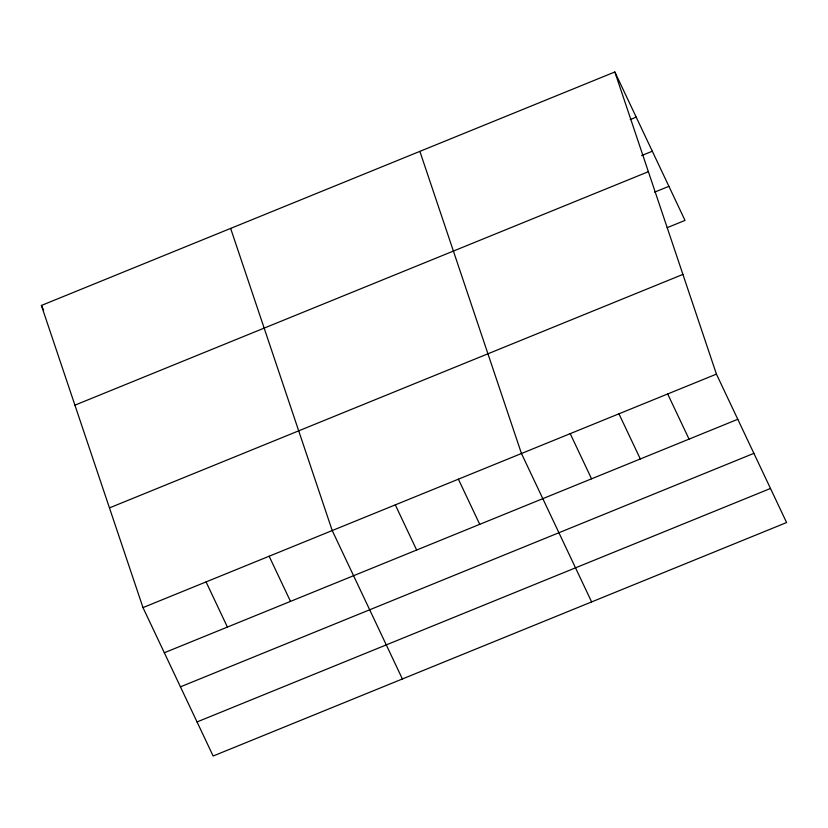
<?xml version="1.0" encoding="UTF-8"?>
<svg xmlns="http://www.w3.org/2000/svg" width="828" height="828" viewBox="0 0 828 828"><rect width="100%" height="100%" fill="white"/><g stroke="black" fill="none" stroke-linecap="round" stroke-linejoin="round"><path stroke-width="1.24" d="M614.852 71.984L716.437 374.121L786.6 522.54L213.148 756.016L142.985 607.597L41.4 305.46L614.852 71.984L685.015 220.403L667.182 227.669M630.263 119.563L636.204 117.141M641.607 155.571L652.309 151.224M74.924 405.161L648.376 171.686M654.637 192.137L668.91 186.331M109.462 507.895L682.914 274.41M142.985 607.597L716.437 374.121M164.337 652.754L737.789 419.279M180.442 686.836L753.894 453.351M197.033 721.944L770.495 488.458M667.699 393.962L689.041 439.119M618.951 413.814L640.303 458.971M570.213 433.655L591.554 478.812M591.627 601.925L521.464 453.506L419.879 151.369M458.391 479.184L479.733 524.341M395.308 504.863L416.65 550.03M402.387 678.97L332.225 530.551L230.639 228.414M269.152 556.23L290.493 601.387M206.068 581.918L227.41 627.075M41.4 305.46L43.594 310.096"/></g></svg>
